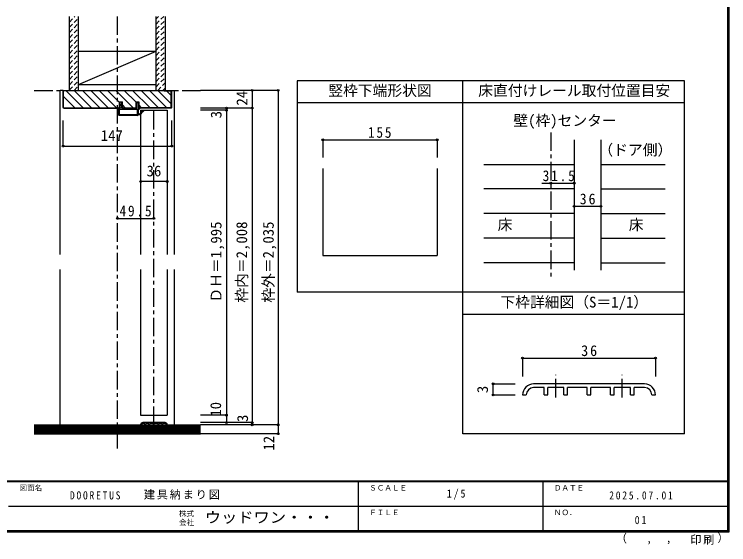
# Model space of a CAD drawing. Units: millimetres at full size, sheet at 1:5, with parts at other scales. Extents: x -973 to 977, y -718 to 696.
# Drawn here: x 10 to 977, y -718 to 0 of the extents above; entities that cross this region are included whole.
import ezdxf
from ezdxf.enums import TextEntityAlignment as Align

# ---------------------------------------------------------------- set-up
doc = ezdxf.new("R2010")
doc.units = ezdxf.units.MM
doc.header["$LTSCALE"] = 5
doc.header["$PDMODE"] = 32
doc.header["$PDSIZE"] = 2.5
doc.linetypes.add('CHAIN1', pattern=[8, 5, -1, 1, -1])
doc.linetypes.add('DASHED1', pattern=[1.8, 1.2, -0.6])
for name, color, linetype in [('0-0_補助線', 7, 'Continuous'), ('0-1_通り芯', 4, 'CHAIN1'), ('0-2_柱', 3, 'Continuous'), ('0-3_仕上げ', 2, 'Continuous'), ('0-4_枠', 3, 'Continuous'), ('0-6_扉', 6, 'Continuous'), ('0-7_金物', 7, 'Continuous'), ('0-A_文字', 3, 'Continuous'), ('0-B_寸法', 7, 'Continuous'), ('0-C_ハッチ', 4, 'DASHED1'), ('7-7_金物', 7, 'Continuous'), ('7-B_寸法', 4, 'Continuous'), ('F-0_補助線', 7, 'Continuous'), ('F-1_枠', 6, 'Continuous'), ('F-A_文字', 7, 'Continuous')]:
    doc.layers.add(name, color=color, linetype=linetype)
doc.styles.add('ＭＳ ゴシック', font='')
doc.styles.get('ＭＳ ゴシック').set_extended_font_data('MS Gothic')

# ---------------------------------------------------------------- blocks, each defined once
blk = doc.blocks.new('2')
at = {"layer": '0-0_補助線'}
for p, q in [((-9.846, -9.622), (-9.846, 15.078)), ((-8.846, 16.078), (0.354, 16.078)), ((-8.846, 15.878), (0.637, 15.878)), ((-8.446, 14.378), (-8.446, -8.922)), ((-8.146, 14.678), (-1.546, 14.678)), ((-1.246, 14.378), (-1.246, -8.922)), ((0.154, 11.653), (2.154, 11.653)), ((0.154, 11.653), (0.154, -8.497)), ((2.154, 10.953), (2.154, 11.653)), ((3.154, 11.653), (2.512, 10.83)), ((3.154, 11.653), (6.154, 11.653)), ((4.154, 13.753), (4.154, 13.053)), ((5.154, 13.053), (4.512, 13.876)), ((7.154, 13.053), (5.154, 13.053)), ((6.154, 10.953), (6.154, 11.653)), ((7.558, 12.258), (6.516, 10.835)), ((-1.546, -9.222), (-8.146, -9.222)), ((0.154, -8.497), (2.154, -8.497)), ((2.154, -7.797), (2.154, -8.497)), ((3.154, -8.497), (2.512, -7.674)), ((3.154, -8.497), (6.154, -8.497)), ((6.154, -7.797), (6.154, -8.497)), ((7.558, -9.101), (6.516, -7.679)), ((-1.48, -10.622), (-8.846, -10.622)), ((-1.189, -10.85), (-0.732, -12.694)), ((0.354, -12.922), (-0.441, -12.922)), ((4.154, -9.897), (0.154, -9.897)), ((0.154, -9.897), (0.154, -10.622)), ((0.154, -10.622), (0.645, -12.548)), ((4.154, -10.597), (4.154, -9.897)), ((5.154, -9.897), (4.512, -10.72)), ((7.154, -9.897), (5.154, -9.897))]:
    blk.add_line(p, q, dxfattribs=at)
for points in [[(-9.646, 15.078), (-9.646, -9.622), (-9.846, -9.622)], [(4.154, 13.053), (0.154, 13.053), (0.649, 15.723)]]:
    blk.add_lwpolyline(points, dxfattribs=at)
for centre, radius, start, end in [((-8.846, 15.078), 1, 90, 180), ((-8.846, 15.078), 0.8, 90, 180), ((-8.146, 14.378), 0.3, 90, 180), ((-1.546, 14.378), 0.3, 0, 90), ((0.354, 15.778), 0.3, 349.49875, 90), ((2.354, 10.953), 0.2, 180, 322.03043), ((4.354, 13.753), 0.2, 37.96957, 180), ((6.354, 10.953), 0.2, 180, 323.78053), ((7.154, 12.553), 0.5, 323.78053, 90), ((-8.846, -9.622), 1, 180, 270), ((-8.146, -8.922), 0.3, 180, 270), ((-1.546, -8.922), 0.3, 270, 0), ((2.354, -7.797), 0.2, 37.96957, 180), ((6.354, -7.797), 0.2, 36.21947, 180), ((7.154, -9.397), 0.5, 270, 36.21947), ((-2.846, -10.72), 6, 179.06153, 259.29815), ((-2.846, -10.72), 5.3, 178.93757, 259.29815), ((-3.896, -16.272), 0.35, 259.29815, 79.29815), ((-1.48, -10.922), 0.3, 13.9282, 90), ((-0.441, -12.622), 0.3, 193.9282, 270), ((0.354, -12.622), 0.3, 270, 14.29438), ((4.354, -10.597), 0.2, 180, 322.03043)]:
    blk.add_arc(centre, radius, start, end, dxfattribs=at)
blk.add_point((-3.896, -16.622), dxfattribs=at)

msp = doc.modelspace()

# ---------------------------------------------------------------- linework, layer by layer
at = {"layer": '0-1_通り芯'}
for p, q in [((149.153, -587.5), (149.153, -2.5)), ((36.653, -102.5), (261.653, -102.5)), ((198.653, -555.5), (198.653, -126.5)), ((736.039, -159.5), (736.039, -356.007)), ((36.653, -567.5), (264.01, -567.5))]:
    msp.add_line(p, q, dxfattribs=at)
at = {"layer": '0-2_柱', "color": 7}
msp.add_line((96.653, -94.5), (201.653, -49.5), dxfattribs=at)
at = {"layer": '0-2_柱'}
for p, q in [((96.653, -49.5), (201.653, -49.5)), ((96.653, -94.5), (201.653, -94.5))]:
    msp.add_line(p, q, dxfattribs=at)
at = {"layer": '0-3_仕上げ'}
for p, q in [((84.153, -102.5), (84.153, -2.5)), ((96.653, -102.5), (96.653, -2.5)), ((201.653, -102.5), (201.653, -2.5)), ((214.153, -102.5), (214.153, -2.5)), ((36.653, -555.5), (261.653, -555.5)), ((36.653, -567.5), (261.653, -567.5))]:
    msp.add_line(p, q, dxfattribs=at)
at = {"layer": '0-3_仕上げ', "color": 4}
for p, q in [((645.064, -202.801), (767.539, -202.801)), ((803.539, -202.801), (890.668, -202.801)), ((767.539, -236.103), (645.064, -236.103)), ((803.539, -236.103), (890.668, -236.103)), ((767.539, -269.404), (645.064, -269.404)), ((803.539, -269.404), (890.668, -269.404)), ((767.539, -302.706), (645.064, -302.706)), ((803.539, -302.706), (890.668, -302.706)), ((767.539, -336.007), (645.064, -336.007)), ((803.539, -336.007), (890.668, -336.007))]:
    msp.add_line(p, q, dxfattribs=at)
at = {"layer": '0-3_仕上げ', "color": 7}
for p, q in [((36.653, -557), (261.653, -557)), ((36.653, -558.5), (261.653, -558.5)), ((36.653, -560), (261.653, -560)), ((36.653, -561.5), (261.653, -561.5)), ((36.653, -563), (261.653, -563)), ((36.653, -564.5), (261.653, -564.5)), ((36.653, -566), (261.653, -566))]:
    msp.add_line(p, q, dxfattribs=at)
at = {"layer": '0-4_枠', "color": 4}
for p, q in [((75.653, -102.5), (71.653, -102.5)), ((71.653, -325), (71.653, -102.5)), ((222.653, -102.5), (226.653, -102.5)), ((226.653, -325), (226.653, -102.5)), ((71.653, -555.5), (71.653, -345)), ((226.653, -555.5), (226.653, -345))]:
    msp.add_line(p, q, dxfattribs=at)
at = {"layer": '0-4_枠'}
for p, q in [((75.653, -125.793), (75.653, -102.5)), ((75.653, -102.5), (222.653, -102.5)), ((212.653, -103), (212.653, -102.5)), ((212.653, -103), (222.153, -103)), ((222.653, -125.793), (222.653, -102.5)), ((152.153, -126.5), (152.153, -118)), ((152.153, -118), (155.853, -118)), ((155.853, -126.5), (155.853, -118)), ((174.453, -126.5), (174.453, -118)), ((174.453, -118), (178.153, -118)), ((178.153, -118), (178.153, -126.5)), ((76.36, -126.5), (75.653, -125.793)), ((76.36, -126.5), (152.153, -126.5)), ((76.567, -126), (152.153, -126)), ((155.853, -126), (174.453, -126)), ((155.853, -126.5), (174.453, -126.5)), ((221.739, -126), (178.153, -126)), ((221.946, -126.5), (178.153, -126.5)), ((221.946, -126.5), (222.653, -125.793)), ((767.539, -169.5), (767.539, -346.007)), ((803.539, -169.5), (803.539, -346.007))]:
    msp.add_line(p, q, dxfattribs=at)
for points in [[(85.653, -102.5), (85.653, -103), (76.153, -103)], [(76.567, -126), (76.153, -125.586), (76.153, -103)], [(221.739, -126), (222.153, -125.586), (222.153, -103)]]:
    msp.add_lwpolyline(points, dxfattribs=at)
at = {"layer": '0-6_扉'}
for p, q in [((180.653, -129.5), (216.653, -129.5)), ((180.653, -129.5), (180.653, -325)), ((216.653, -129.5), (216.653, -325)), ((180.653, -345), (180.653, -542.5)), ((216.653, -345), (216.653, -542.5)), ((180.653, -542.5), (216.653, -542.5))]:
    msp.add_line(p, q, dxfattribs=at)
at = {"layer": '0-7_金物'}
for p, q in [((180.653, -555.5), (181.653, -555.5)), ((213.653, -552.5), (183.653, -552.5)), ((186.453, -553.5), (183.653, -553.5)), ((186.453, -555.5), (186.453, -553.5)), ((186.453, -555.5), (187.453, -555.5)), ((191.853, -553.5), (187.453, -553.5)), ((187.453, -555.5), (187.453, -553.5)), ((191.853, -555.5), (191.853, -553.5)), ((191.853, -555.5), (192.853, -555.5)), ((198.153, -553.5), (192.853, -553.5)), ((192.853, -555.5), (192.853, -553.5)), ((198.153, -555.5), (198.153, -553.5)), ((198.153, -555.5), (199.153, -555.5)), ((204.453, -553.5), (199.153, -553.5)), ((199.153, -555.5), (199.153, -553.5)), ((204.453, -555.5), (204.453, -553.5)), ((204.453, -555.5), (205.453, -555.5)), ((209.853, -553.5), (205.453, -553.5)), ((205.453, -555.5), (205.453, -553.5)), ((209.853, -555.5), (209.853, -553.5)), ((209.853, -555.5), (210.853, -555.5)), ((213.653, -553.5), (210.853, -553.5)), ((210.853, -555.5), (210.853, -553.5)), ((215.653, -555.5), (216.653, -555.5))]:
    msp.add_line(p, q, dxfattribs=at)
for centre, radius, start, end in [((183.653, -555.5), 3, 90, 180), ((183.653, -555.5), 2, 90, 180), ((213.653, -555.5), 3, 0, 90), ((213.653, -555.5), 2, 0, 90)]:
    msp.add_arc(centre, radius, start, end, dxfattribs=at)
at = {"layer": '0-A_文字'}
for p, q in [((616.639, -89.5), (392.639, -89.5)), ((392.639, -89.5), (392.639, -376.007)), ((616.639, -567.5), (616.639, -89.5)), ((916.639, -89.5), (616.639, -89.5)), ((916.639, -567.5), (916.639, -89.5)), ((616.639, -119.5), (392.639, -119.5)), ((916.639, -119.5), (616.639, -119.5)), ((427.139, -208.227), (427.139, -326.007)), ((582.139, -208.227), (582.139, -326.007)), ((427.139, -326.007), (582.139, -326.007)), ((616.639, -376.007), (392.639, -376.007)), ((916.639, -376.007), (616.639, -376.007)), ((916.639, -406.007), (616.639, -406.007)), ((916.639, -567.5), (616.639, -567.5))]:
    msp.add_line(p, q, dxfattribs=at)
at = {"layer": '0-A_文字', "color": 4}
for p, q in [((427.139, -169.5), (582.139, -169.5)), ((427.139, -169.5), (427.139, -193.49)), ((582.139, -169.5), (582.139, -193.49))]:
    msp.add_line(p, q, dxfattribs=at)
at = {"layer": '0-A_文字', "color": 7}
for p in [(427.139, -169.5), (582.139, -169.5)]:
    msp.add_point(p, dxfattribs=at)
at = {"layer": '0-B_寸法', "color": 4}
for p, q in [((366.653, -102.5), (261.653, -102.5)), ((331.653, -102.5), (331.653, -555.5)), ((331.653, -126.5), (261.653, -126.5)), ((296.653, -129.5), (261.653, -129.5)), ((296.653, -126.5), (296.653, -552.5)), ((75.653, -177.922), (75.653, -143.4)), ((216.653, -225.882), (180.653, -225.882)), ((723.854, -228.19), (767.539, -228.19)), ((767.539, -259.575), (803.539, -259.575)), ((149.153, -275.882), (198.653, -275.882)), ((296.653, -542.5), (261.653, -542.5)), ((331.653, -552.5), (261.653, -552.5)), ((366.653, -555.5), (261.653, -555.5))]:
    msp.add_line(p, q, dxfattribs=at)
for points in [[(366.653, -102.5), (366.653, -567.5), (261.653, -567.5)], [(75.653, -177.922), (222.653, -177.922), (222.653, -143.4)]]:
    msp.add_lwpolyline(points, dxfattribs=at)
at = {"layer": '0-B_寸法'}
for p in [(331.653, -102.5), (366.653, -102.5), (296.653, -126.5), (331.653, -126.5), (296.653, -129.5), (75.653, -177.922), (222.653, -177.922), (180.653, -225.882), (216.653, -225.882), (736.039, -228.19), (767.539, -228.19), (767.539, -259.575), (803.539, -259.575), (149.153, -275.882), (198.653, -275.882), (296.653, -542.5), (296.653, -552.5), (331.653, -552.5), (331.653, -555.5), (366.653, -555.5), (366.653, -567.5)]:
    msp.add_point(p, dxfattribs=at)
at = {"layer": '0-C_ハッチ'}
for p, q in [((84.153, -9.969), (91.622, -2.5)), ((84.153, -2.898), (84.551, -2.5)), ((84.153, -17.04), (96.653, -4.54)), ((201.653, -5.606), (204.759, -2.5)), ((201.653, -12.677), (211.83, -2.5)), ((201.653, -19.748), (214.153, -7.248)), ((84.153, -24.111), (96.653, -11.611)), ((84.153, -31.182), (96.653, -18.682)), ((201.653, -26.819), (214.153, -14.319)), ((84.153, -38.253), (96.653, -25.753)), ((201.653, -33.89), (214.153, -21.39)), ((201.653, -40.961), (214.153, -28.461)), ((84.153, -45.324), (96.653, -32.824)), ((201.653, -48.032), (214.153, -35.532)), ((84.153, -52.395), (96.653, -39.895)), ((84.153, -59.466), (96.653, -46.966)), ((201.653, -55.103), (214.153, -42.603)), ((84.153, -66.537), (96.653, -54.037)), ((201.653, -62.174), (214.153, -49.674)), ((201.653, -69.246), (214.153, -56.746)), ((84.153, -73.608), (96.653, -61.108)), ((201.653, -76.317), (214.153, -63.817)), ((84.153, -80.679), (96.653, -68.179)), ((84.153, -87.751), (96.653, -75.251)), ((201.653, -83.388), (214.153, -70.888)), ((84.153, -94.822), (96.653, -82.322)), ((201.653, -90.459), (214.153, -77.959)), ((201.653, -97.53), (214.153, -85.03)), ((84.153, -101.893), (96.653, -89.393)), ((90.617, -102.5), (96.653, -96.464)), ((203.754, -102.5), (214.153, -92.101)), ((210.825, -102.5), (214.153, -99.172))]:
    msp.add_line(p, q, dxfattribs=at)
at = {"layer": '0-C_ハッチ', "linetype": 'Continuous'}
for p, q in [((79.8, -103), (102.8, -126)), ((90.614, -102.5), (114.114, -126)), ((101.927, -102.5), (125.428, -126)), ((113.241, -102.5), (136.741, -126)), ((124.555, -102.5), (148.055, -126)), ((135.869, -102.5), (152.153, -118.784)), ((147.182, -102.5), (170.683, -126)), ((158.496, -102.5), (174.453, -118.457)), ((169.81, -102.5), (193.31, -126)), ((181.124, -102.5), (204.624, -126)), ((192.437, -102.5), (215.937, -126)), ((203.751, -102.5), (222.153, -120.902)), ((215.565, -103), (222.153, -109.588)), ((76.153, -110.667), (91.487, -126)), ((155.853, -122.484), (159.369, -126)), ((178.153, -122.157), (181.996, -126))]:
    msp.add_line(p, q, dxfattribs=at)
at = {"layer": '7-7_金物', "color": 4, "linetype": 'CHAIN1'}
for p, q in [((742.63, -518.365), (742.63, -487.834)), ((832.63, -518.365), (832.63, -487.834))]:
    msp.add_line(p, q, dxfattribs=at)
at = {"layer": '7-7_金物'}
for p, q in [((862.63, -500.065), (712.63, -500.065)), ((726.63, -505.065), (712.63, -505.065)), ((726.63, -515.065), (726.63, -505.065)), ((753.63, -505.065), (731.63, -505.065)), ((731.63, -515.065), (731.63, -505.065)), ((753.63, -515.065), (753.63, -505.065)), ((785.13, -505.065), (758.63, -505.065)), ((758.63, -515.065), (758.63, -505.065)), ((785.13, -515.065), (785.13, -505.065)), ((816.63, -505.065), (790.13, -505.065)), ((790.13, -515.065), (790.13, -505.065)), ((816.63, -515.065), (816.63, -505.065)), ((843.63, -505.065), (821.63, -505.065)), ((821.63, -515.065), (821.63, -505.065)), ((843.63, -515.065), (843.63, -505.065)), ((862.63, -505.065), (848.63, -505.065)), ((848.63, -515.065), (848.63, -505.065)), ((697.63, -515.065), (702.63, -515.065)), ((726.63, -515.065), (731.63, -515.065)), ((753.63, -515.065), (758.63, -515.065)), ((785.13, -515.065), (790.13, -515.065)), ((816.63, -515.065), (821.63, -515.065)), ((843.63, -515.065), (848.63, -515.065)), ((872.63, -515.065), (877.63, -515.065))]:
    msp.add_line(p, q, dxfattribs=at)
for centre, radius, start, end in [((712.63, -515.065), 15, 90, 180), ((862.63, -515.065), 15, 0, 90), ((712.63, -515.065), 10, 90, 180), ((862.63, -515.065), 10, 0, 90)]:
    msp.add_arc(centre, radius, start, end, dxfattribs=at)
at = {"layer": '7-B_寸法'}
for p, q in [((697.63, -465.065), (697.63, -490.065)), ((697.63, -465.065), (877.63, -465.065)), ((877.63, -465.065), (877.63, -490.065)), ((657.63, -500.065), (687.63, -500.065)), ((657.63, -515.065), (657.63, -500.065)), ((657.63, -515.065), (687.63, -515.065))]:
    msp.add_line(p, q, dxfattribs=at)
at = {"layer": '7-B_寸法', "color": 7}
for p in [(697.63, -465.065), (877.63, -465.065), (657.63, -500.065), (657.63, -515.065)]:
    msp.add_point(p, dxfattribs=at)
at = {"layer": 'F-1_枠'}
for p, q in [((974.986, 695.833), (974.986, -700.833)), ((975.82, 695.833), (975.82, -700.833)), ((976.653, 695.833), (976.653, -700.833)), ((976.653, -631.667), (-973.347, -631.667)), ((976.653, -632.5), (-973.347, -632.5)), ((474.986, -632.5), (474.986, -699.167)), ((724.986, -632.5), (724.986, -699.167)), ((1.653, -665.833), (974.986, -665.834)), ((976.653, -699.167), (-973.347, -699.167)), ((976.653, -700), (-973.347, -700)), ((976.653, -700.833), (-973.347, -700.833))]:
    msp.add_line(p, q, dxfattribs=at)

# ---------------------------------------------------------------- block references
at = {"layer": '0-7_金物', "rotation": 90}
msp.add_blockref('2', (166.731, -126.654), dxfattribs=at)

# ---------------------------------------------------------------- texts
at = {"layer": '0-A_文字', "color": 7, "style": 'ＭＳ ゴシック'}
for s, p in [('竪枠下端形状図', (434.639, -114.5)), ('床直付けレール取付位置目安', (637.63, -114.5)), ('壁(枠)センター', (685.064, -155.091)), ('（ドア側）', (800.294, -194.895)), ('床', (663.814, -296.055)), ('床', (841.364, -296.055)), ('下枠詳細図（S＝1/1）', (667.63, -401.007))]:
    msp.add_text(s, height=14.66, dxfattribs=at).set_placement(p, align=Align.BOTTOM_LEFT)
at = {"layer": '0-A_文字', "color": 7, "insert": (488.389, -167), "char_height": 14.66, "attachment_point": 7, "style": 'ＭＳ ゴシック'}
msp.add_mtext('\\T1.27;\\W0.9;155', dxfattribs=at)
at = {"layer": '0-B_寸法', "style": 'ＭＳ ゴシック'}
for s, p in [('24', (329.437, -123.071)), ('3', (294.49, -140.385)), ('ＤＨ＝1,995', (294.473, -390)), ('枠内＝2,008', (329.153, -390)), ('枠外＝2,035', (365.167, -390)), ('10', (293.944, -544.465)), ('3', (330.369, -551.65)), ('12', (365.829, -590.33))]:
    msp.add_text(s, height=14.66, rotation=90, dxfattribs=at).set_placement(p, align=Align.BOTTOM_LEFT)
for s, p in [('147', (126.653, -175.422)), ('36', (188.653, -223.382))]:
    msp.add_text(s, height=14.66, dxfattribs=at).set_placement(p, align=Align.BOTTOM_LEFT)
at = {"layer": '0-B_寸法', "char_height": 14.66, "attachment_point": 7, "style": 'ＭＳ ゴシック'}
for s, insert in [('\\T1.28;\\W0.9;31.5', (724.857, -225.69)), ('\\T1.27;\\W0.95;36', (774.914, -257.075)), ('\\T1.28;\\W0.9;49.5', (152.028, -273.382))]:
    msp.add_mtext(s, dxfattribs=dict(at, insert=insert))
at = {"layer": '7-B_寸法', "color": 7, "style": 'ＭＳ ゴシック'}
msp.add_text('3', height=14.66, rotation=90, dxfattribs=at).set_placement((655.13, -512.565), align=Align.BOTTOM_LEFT)
at = {"layer": '7-B_寸法', "color": 7, "insert": (777.005, -462.565), "char_height": 14.66, "attachment_point": 7, "style": 'ＭＳ ゴシック'}
msp.add_mtext('\\T1.27;\\W0.95;36', dxfattribs=at)
at = {"layer": 'F-0_補助線', "char_height": 11, "attachment_point": 7, "style": 'ＭＳ ゴシック'}
for s, insert in [('\\T1.39;\\W0.85;DOORETUS', (84.986, -656.667)), ('\\T1.17;建具納まり図', (184.986, -656.667))]:
    msp.add_mtext(s, dxfattribs=dict(at, insert=insert))
at = {"layer": 'F-A_文字', "style": 'ＭＳ ゴシック'}
for s, height, p in [('図面名', 7.331, (16.653, -646.667)), ('ＳＣＡＬＥ', 7.331, (489.986, -646.667)), ('ＤＡＴＥ', 7.331, (739.986, -646.667)), ('株式', 7.331, (232.486, -681.5)), ('ＦＩＬＥ', 7.331, (489.986, -680)), ('ＮＯ．', 7.331, (739.986, -680.001)), ('会社', 7.331, (232.486, -693.5)), ('（', 11, (823.992, -718.052)), ('）', 11, (961.387, -717.355)), (',', 11, (865.199, -718.052)), (',', 11, (891.686, -717.588))]:
    msp.add_text(s, height=height, dxfattribs=at).set_placement(p, align=Align.BOTTOM_LEFT)
at = {"layer": 'F-A_文字', "style": 'ＭＳ ゴシック', "width": 1.1}
msp.add_text('ウッドワン・・・', height=14.66, dxfattribs=at).set_placement((267.486, -692.5), align=Align.BOTTOM_LEFT)
at = {"layer": 'F-A_文字', "char_height": 11, "attachment_point": 7, "style": 'ＭＳ ゴシック'}
for s, insert in [('\\T1.38;\\W0.9;1/5', (594.986, -656.667)), ('\\T1.39;\\W0.85;2025.07.01', (814.986, -656.667)), ('\\T1.36;\\W0.9;01', (849.361, -690.001)), ('\\T1.17;印刷', (924.678, -717.82))]:
    msp.add_mtext(s, dxfattribs=dict(at, insert=insert))

doc.saveas('drawing.dxf')
